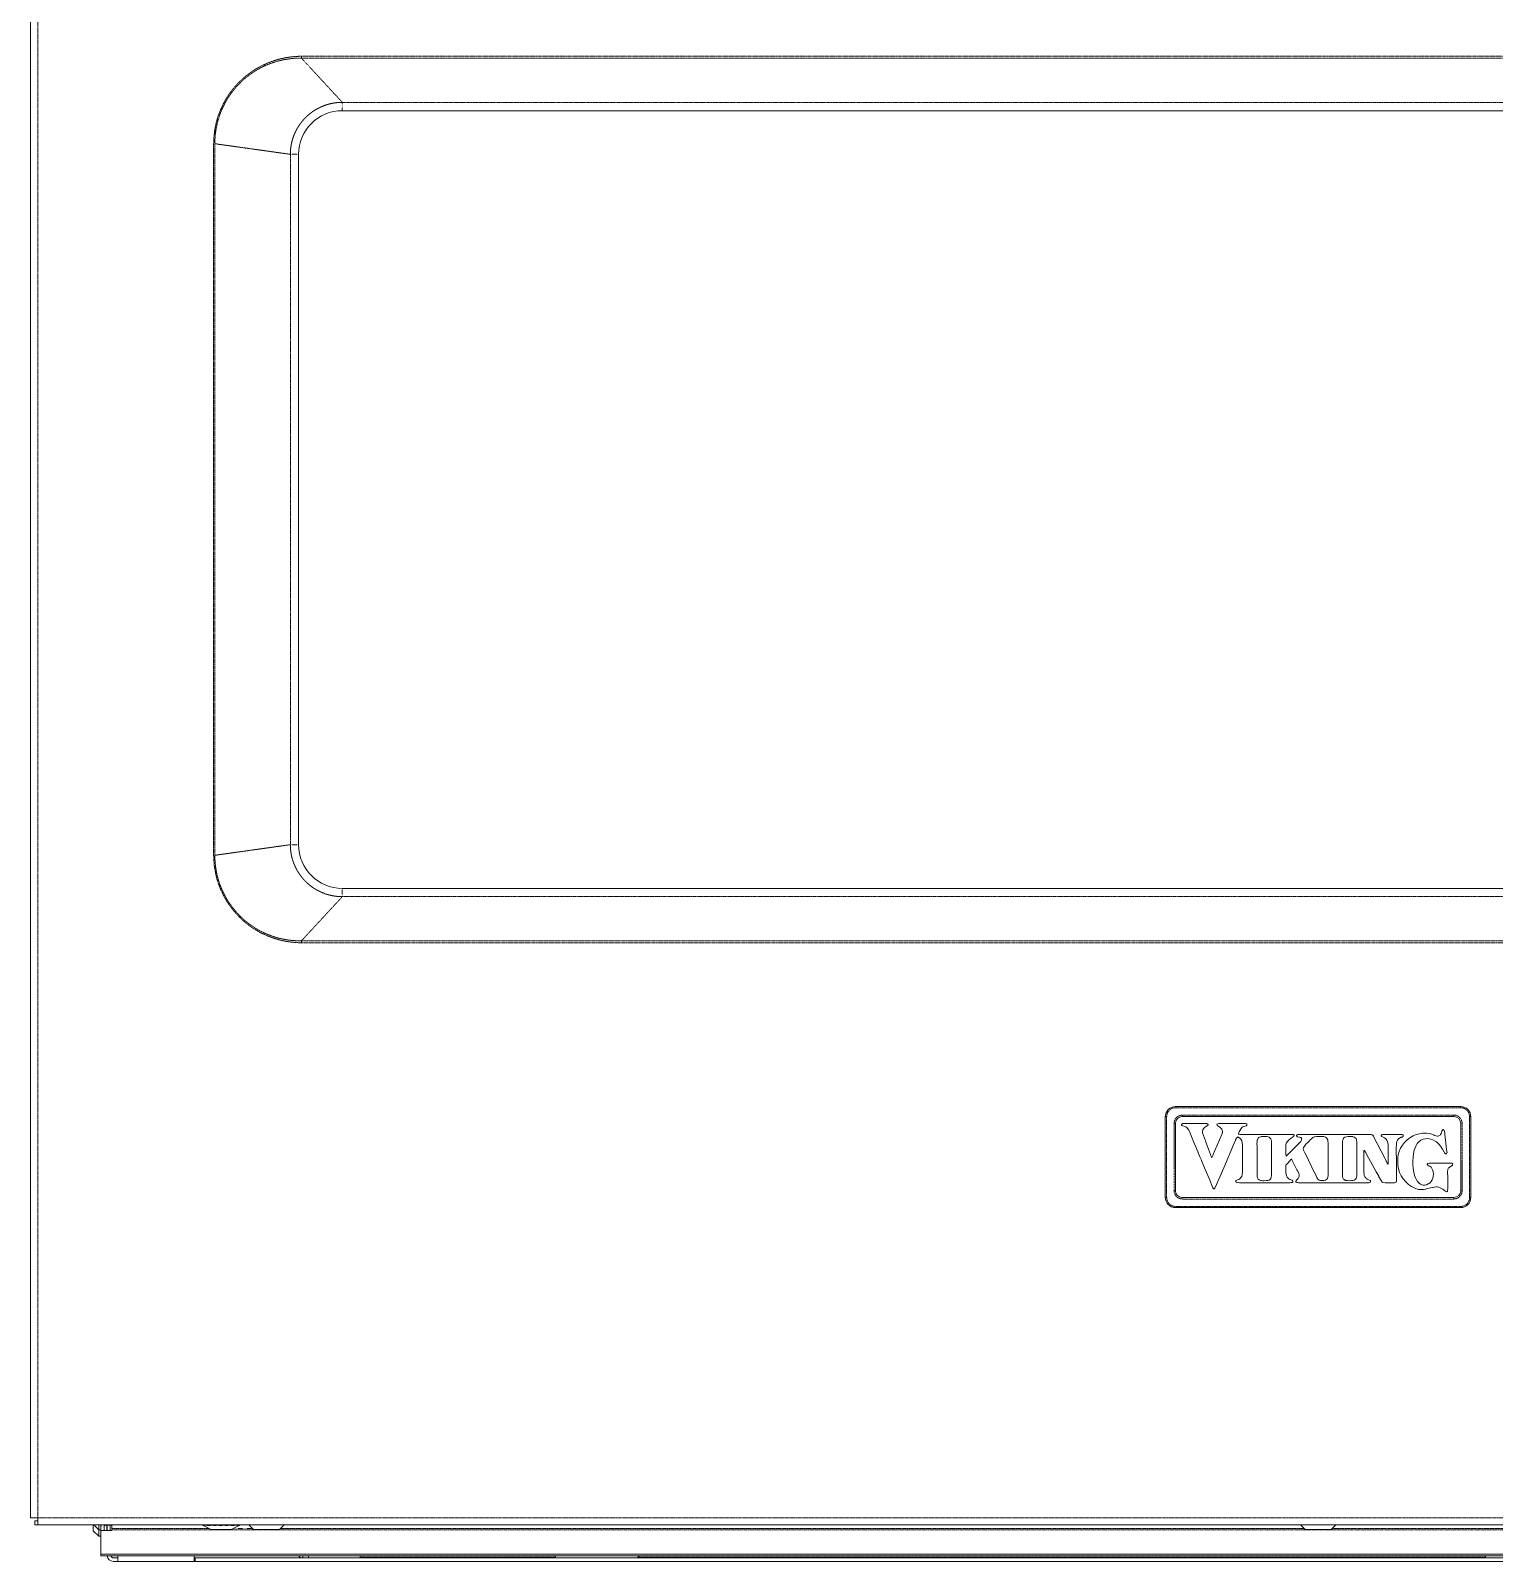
# Model space of a CAD drawing. Header units: millimetres. Extents: x 60499 to 556746, y 248297 to 497145.
# Drawn here: x 414498 to 428582, y 422627 to 437358 of the extents above; entities that cross this region are included whole.
import ezdxf

# ---------------------------------------------------------------- set-up
doc = ezdxf.new("R2010")
doc.units = ezdxf.units.MM
doc.linetypes.add('PHANTOM', pattern=[20, 10, -2, 2, -2, 2, -2])

msp = doc.modelspace()

# ---------------------------------------------------------------- linework, layer by layer
at = {"color": 7, "lineweight": 13, "ltscale": 0.03937}
for p, q in [((414498, 423046), (414498, 439591)), ((417497, 436588), (436275, 436588)), ((417077, 429524), (417077, 436168)), ((436275, 429104), (417497, 429104)), ((425514, 427004), (428258, 427004)), ((425416, 426130), (425416, 426906)), ((428193, 426907), (425579, 426907)), ((428356, 426906), (428356, 426130)), ((425579, 426129), (428193, 426129)), ((428258, 426032), (425514, 426032)), ((439205, 422977), (414567, 422977)), ((438412, 422697), (415174, 422697)), ((438412, 422680), (415174, 422680)), ((416081, 422660), (437643, 422660)), ((416072, 422627), (415337, 422627)), ((416081, 422627), (437643, 422627))]:
    msp.add_line(p, q, dxfattribs=at)
at = {"color": 7, "linetype": 'PHANTOM', "lineweight": 13, "ltscale": 0.03937}
for p, q in [((414567, 423046), (414567, 439591)), ((417104, 437111), (436668, 437111)), ((417104, 437093), (436668, 437093)), ((417497, 436668), (436275, 436668)), ((417497, 436668), (436275, 436668)), ((416259, 429422), (416259, 436270)), ((416270, 429422), (416270, 436270)), ((416997, 436168), (416270, 436270)), ((416997, 429524), (416997, 436168)), ((416997, 429524), (416997, 436168)), ((416997, 429524), (416270, 429422)), ((436275, 429024), (417497, 429024)), ((436275, 429024), (417497, 429024)), ((436668, 428599), (417104, 428599)), ((436668, 428581), (417104, 428581)), ((425514, 426993), (428258, 426993)), ((428193, 426922), (425579, 426922)), ((425429, 426128), (425429, 426908)), ((428343, 426908), (428343, 426128)), ((428258, 426043), (425514, 426043)), ((425579, 426114), (428193, 426114)), ((439205, 423046), (414567, 423046)), ((416217, 422943), (415279, 422943)), ((438307, 422932), (415279, 422932)), ((426751, 422943), (416902, 422943)), ((436872, 422943), (427023, 422943)), ((417668, 422669), (419548, 422669)), ((420343, 422669), (428498, 422669))]:
    msp.add_line(p, q, dxfattribs=at)
at = {"color": 7, "linetype": 'PHANTOM', "lineweight": 13, "ltscale": 0.000532736}
for p, q in [((417104, 437093), (417104, 437111)), ((417104, 428599), (417104, 428581))]:
    msp.add_line(p, q, dxfattribs=at)
at = {"color": 7, "linetype": 'PHANTOM', "lineweight": 13, "ltscale": 0.017224}
for p, q in [((417497, 436668), (417104, 437093)), ((417497, 429024), (417104, 428599))]:
    msp.add_line(p, q, dxfattribs=at)
at = {"color": 7, "linetype": 'PHANTOM', "lineweight": 13, "ltscale": 0.002375}
for p, q in [((417497, 436588), (417497, 436668)), ((417077, 436168), (416997, 436168)), ((417077, 429524), (416997, 429524)), ((417497, 429104), (417497, 429024))]:
    msp.add_line(p, q, dxfattribs=at)
at = {"color": 7, "linetype": 'PHANTOM', "lineweight": 13, "ltscale": 5.61692e-06}
msp.add_line((417497, 436668), (417497, 436668), dxfattribs=at)
at = {"color": 7, "linetype": 'PHANTOM', "lineweight": 13, "ltscale": 3.39418e-06}
for p, q in [((416997, 436168), (416997, 436168)), ((416997, 429524), (416997, 429524))]:
    msp.add_line(p, q, dxfattribs=at)
at = {"color": 7, "linetype": 'PHANTOM', "lineweight": 13, "ltscale": 5.6019e-06}
msp.add_line((417497, 429024), (417497, 429024), dxfattribs=at)
at = {"color": 7, "linetype": 'PHANTOM', "lineweight": 13, "ltscale": 0.000342031}
for p, q in [((425514, 427004), (425514, 426993)), ((428258, 427004), (428258, 426993))]:
    msp.add_line(p, q, dxfattribs=at)
at = {"color": 7, "linetype": 'PHANTOM', "lineweight": 13, "ltscale": 0.000428823}
for p, q in [((425579, 426907), (425579, 426922)), ((428193, 426907), (428193, 426922))]:
    msp.add_line(p, q, dxfattribs=at)
at = {"color": 7, "linetype": 'PHANTOM', "lineweight": 13, "ltscale": 0.019357}
for p, q in [((425500, 426843), (425500, 426193)), ((428272, 426193), (428272, 426843))]:
    msp.add_line(p, q, dxfattribs=at)
at = {"color": 7, "lineweight": 13, "ltscale": 0.019292}
for p, q in [((425513, 426842), (425513, 426194)), ((428259, 426194), (428259, 426842))]:
    msp.add_line(p, q, dxfattribs=at)
at = {"color": 7, "lineweight": 13, "ltscale": 0.005341}
msp.add_line((425790, 426842), (425611, 426842), dxfattribs=at)
at = {"color": 7, "lineweight": 13, "ltscale": 5.24012e-05}
msp.add_line((425933, 426841), (425931, 426841), dxfattribs=at)
at = {"color": 7, "lineweight": 13, "ltscale": 0.004971}
msp.add_line((426142, 426842), (425975, 426842), dxfattribs=at)
at = {"color": 7, "lineweight": 13, "ltscale": 3.6823e-05}
msp.add_line((426185, 426841), (426183, 426841), dxfattribs=at)
at = {"color": 7, "lineweight": 13, "ltscale": 1.65802e-05}
msp.add_line((426201, 426833), (426201, 426833), dxfattribs=at)
at = {"color": 7, "lineweight": 13, "ltscale": 2.27138e-05}
msp.add_line((426093, 426682), (426093, 426683), dxfattribs=at)
at = {"color": 7, "lineweight": 13, "ltscale": 4.6771e-05}
msp.add_line((426120, 426744), (426120, 426746), dxfattribs=at)
at = {"color": 7, "lineweight": 13, "ltscale": 0.01452}
msp.add_line((426642, 426736), (426154, 426736), dxfattribs=at)
at = {"color": 7, "lineweight": 13, "ltscale": 0.008055}
msp.add_line((426160, 426639), (426160, 426368), dxfattribs=at)
at = {"color": 7, "lineweight": 13, "ltscale": 0.00151}
msp.add_line((426343, 426715), (426394, 426715), dxfattribs=at)
at = {"color": 7, "lineweight": 13, "ltscale": 1.31579e-05}
msp.add_line((426580, 426652), (426580, 426652), dxfattribs=at)
at = {"color": 7, "lineweight": 13, "ltscale": 1.36164e-05}
msp.add_line((426649, 426716), (426649, 426716), dxfattribs=at)
at = {"color": 7, "lineweight": 13, "ltscale": 0.018014}
msp.add_line((427327, 426736), (426722, 426736), dxfattribs=at)
at = {"color": 7, "lineweight": 13, "ltscale": 0.000793104}
msp.add_line((426808, 426679), (426826, 426698), dxfattribs=at)
at = {"color": 7, "lineweight": 13, "ltscale": 7.63563e-05}
msp.add_line((426924, 426715), (426927, 426715), dxfattribs=at)
at = {"color": 7, "lineweight": 13, "ltscale": 2.85727e-05}
msp.add_line((426957, 426710), (426958, 426710), dxfattribs=at)
at = {"color": 7, "lineweight": 13, "ltscale": 2.91808e-05}
msp.add_line((426979, 426684), (426980, 426684), dxfattribs=at)
at = {"color": 7, "lineweight": 13, "ltscale": 4.42555e-05}
msp.add_line((427158, 426714), (427159, 426714), dxfattribs=at)
at = {"color": 7, "lineweight": 13, "ltscale": 9.07489e-05}
msp.add_line((427395, 426736), (427392, 426736), dxfattribs=at)
at = {"color": 7, "lineweight": 13, "ltscale": 5.29348e-05}
msp.add_line((427420, 426717), (427419, 426719), dxfattribs=at)
at = {"color": 7, "lineweight": 13, "ltscale": 0.007044}
msp.add_line((427527, 426506), (427420, 426717), dxfattribs=at)
at = {"color": 7, "lineweight": 13, "ltscale": 0.00434}
msp.add_line((427662, 426736), (427516, 426736), dxfattribs=at)
at = {"color": 7, "lineweight": 13, "ltscale": 1.97605e-05}
msp.add_line((427528, 426701), (427529, 426701), dxfattribs=at)
at = {"color": 7, "lineweight": 13, "ltscale": 0.005628}
msp.add_line((427560, 426639), (427560, 426450), dxfattribs=at)
at = {"color": 7, "lineweight": 13, "ltscale": 1.65249e-05}
msp.add_line((427982, 426737), (427982, 426738), dxfattribs=at)
at = {"color": 7, "lineweight": 13, "ltscale": 3.1413e-05}
msp.add_line((425851, 426541), (425850, 426542), dxfattribs=at)
at = {"color": 7, "lineweight": 13, "ltscale": 4.5544e-05}
msp.add_line((425876, 426541), (425876, 426540), dxfattribs=at)
at = {"color": 7, "lineweight": 13, "ltscale": 0.000179639}
msp.add_line((426299, 426624), (426299, 426618), dxfattribs=at)
at = {"color": 7, "lineweight": 13, "ltscale": 1.63254e-05}
msp.add_line((426576, 426589), (426576, 426589), dxfattribs=at)
at = {"color": 7, "lineweight": 13, "ltscale": 0.000926042}
msp.add_line((426576, 426558), (426576, 426589), dxfattribs=at)
at = {"color": 7, "lineweight": 13, "ltscale": 2.78029e-05}
msp.add_line((426576, 426557), (426576, 426558), dxfattribs=at)
at = {"color": 7, "lineweight": 13, "ltscale": 5.53592e-05}
msp.add_line((427121, 426603), (427121, 426605), dxfattribs=at)
at = {"color": 7, "lineweight": 13, "ltscale": 0.006367}
msp.add_line((427325, 426368), (427325, 426582), dxfattribs=at)
at = {"color": 7, "lineweight": 13, "ltscale": 0.000542332}
msp.add_line((427344, 426561), (427353, 426545), dxfattribs=at)
at = {"color": 7, "lineweight": 13, "ltscale": 0.000460249}
msp.add_line((427534, 426493), (427527, 426506), dxfattribs=at)
at = {"color": 7, "lineweight": 13, "ltscale": 0.000457836}
msp.add_line((427540, 426479), (427534, 426493), dxfattribs=at)
at = {"color": 7, "lineweight": 13, "ltscale": 9.13875e-05}
msp.add_line((427638, 426607), (427638, 426610), dxfattribs=at)
at = {"color": 7, "lineweight": 13, "ltscale": 0.004285}
msp.add_line((427639, 426463), (427638, 426607), dxfattribs=at)
at = {"color": 7, "lineweight": 13, "ltscale": 1.71365e-05}
msp.add_line((427800, 426514), (427800, 426515), dxfattribs=at)
at = {"color": 7, "lineweight": 13, "ltscale": 0.000211377}
msp.add_line((426299, 426394), (426299, 426387), dxfattribs=at)
at = {"color": 7, "lineweight": 13, "ltscale": 0.00069877}
msp.add_line((426437, 426412), (426437, 426435), dxfattribs=at)
at = {"color": 7, "lineweight": 13, "ltscale": 0.001124}
msp.add_line((426576, 426368), (426576, 426406), dxfattribs=at)
at = {"color": 7, "lineweight": 13, "ltscale": 2.79545e-05}
msp.add_line((426682, 426396), (426683, 426395), dxfattribs=at)
at = {"color": 7, "lineweight": 13, "ltscale": 2.59806e-05}
msp.add_line((426704, 426343), (426704, 426342), dxfattribs=at)
at = {"color": 7, "lineweight": 13, "ltscale": 2.55023e-05}
msp.add_line((427259, 426403), (427259, 426403), dxfattribs=at)
at = {"color": 7, "lineweight": 13, "ltscale": 6.24365e-05}
msp.add_line((427259, 426338), (427259, 426336), dxfattribs=at)
at = {"color": 7, "lineweight": 13, "ltscale": 0.00019851}
msp.add_line((427469, 426334), (427472, 426328), dxfattribs=at)
at = {"color": 7, "lineweight": 13, "ltscale": 0.004378}
msp.add_line((427639, 426316), (427639, 426463), dxfattribs=at)
at = {"color": 7, "lineweight": 13, "ltscale": 0.006506}
msp.add_line((428170, 426459), (427951, 426459), dxfattribs=at)
at = {"color": 7, "lineweight": 13, "ltscale": 5.95783e-05}
msp.add_line((428142, 426413), (428144, 426414), dxfattribs=at)
at = {"color": 7, "lineweight": 13, "ltscale": 2.74364e-05}
msp.add_line((428171, 426433), (428172, 426434), dxfattribs=at)
at = {"color": 7, "lineweight": 13, "ltscale": 1.01125e-05}
msp.add_line((425872, 426223), (425872, 426223), dxfattribs=at)
at = {"color": 7, "lineweight": 13, "ltscale": 3.29243e-05}
msp.add_line((425895, 426224), (425896, 426225), dxfattribs=at)
at = {"color": 7, "lineweight": 13, "ltscale": 1.43067e-05}
msp.add_line((426095, 426280), (426095, 426280), dxfattribs=at)
at = {"color": 7, "lineweight": 13, "ltscale": 1.38497e-05}
msp.add_line((426122, 426302), (426121, 426302), dxfattribs=at)
at = {"color": 7, "lineweight": 13, "ltscale": 0.00942}
msp.add_line((426132, 426271), (426448, 426271), dxfattribs=at)
at = {"color": 7, "lineweight": 13, "ltscale": 4.62414e-05}
msp.add_line((426389, 426291), (426390, 426291), dxfattribs=at)
at = {"color": 7, "lineweight": 13, "ltscale": 9.08017e-05}
msp.add_line((426433, 426318), (426434, 426321), dxfattribs=at)
at = {"color": 7, "lineweight": 13, "ltscale": 0.000251621}
msp.add_line((426699, 426271), (426708, 426271), dxfattribs=at)
at = {"color": 7, "lineweight": 13, "ltscale": 8.23677e-05}
msp.add_line((427154, 426293), (427151, 426294), dxfattribs=at)
at = {"color": 7, "lineweight": 13, "ltscale": 3.1711e-05}
msp.add_line((427221, 426292), (427220, 426292), dxfattribs=at)
at = {"color": 7, "lineweight": 13, "ltscale": 0.001209}
msp.add_line((427299, 426271), (427340, 426271), dxfattribs=at)
at = {"color": 7, "lineweight": 13, "ltscale": 2.28129e-05}
msp.add_line((427365, 426301), (427365, 426302), dxfattribs=at)
at = {"color": 7, "lineweight": 13, "ltscale": 0.001235}
msp.add_line((427472, 426328), (427492, 426292), dxfattribs=at)
at = {"color": 7, "lineweight": 13, "ltscale": 0.002181}
msp.add_line((427531, 426271), (427604, 426271), dxfattribs=at)
at = {"color": 7, "lineweight": 13, "ltscale": 0.00029695}
msp.add_line((427604, 426271), (427614, 426270), dxfattribs=at)
at = {"color": 7, "lineweight": 13, "ltscale": 0.000112462}
msp.add_line((427639, 426312), (427639, 426316), dxfattribs=at)
at = {"color": 7, "lineweight": 13, "ltscale": 3.31889e-05}
msp.add_line((427842, 426285), (427841, 426286), dxfattribs=at)
at = {"color": 7, "lineweight": 13, "ltscale": 0.000144638}
msp.add_line((427948, 426261), (427944, 426259), dxfattribs=at)
at = {"color": 7, "lineweight": 13, "ltscale": 0.000190132}
msp.add_line((428106, 426193), (428111, 426189), dxfattribs=at)
at = {"color": 7, "linetype": 'PHANTOM', "lineweight": 13, "ltscale": 0.000341956}
for p, q in [((425514, 426032), (425514, 426043)), ((428258, 426032), (428258, 426043))]:
    msp.add_line(p, q, dxfattribs=at)
at = {"color": 7, "linetype": 'PHANTOM', "lineweight": 13, "ltscale": 0.000428868}
for p, q in [((425579, 426129), (425579, 426114)), ((428193, 426129), (428193, 426114))]:
    msp.add_line(p, q, dxfattribs=at)
at = {"color": 7, "lineweight": 13, "ltscale": 0.00205}
for q in [(414498, 423046), (414567, 422977)]:
    msp.add_line((414567, 423046), q, dxfattribs=at)
at = {"color": 7, "lineweight": 13, "ltscale": 0.0012}
msp.add_line((414538, 422977), (414538, 423018), dxfattribs=at)
at = {"color": 7, "lineweight": 13, "ltscale": 0.000849987}
for p, q in [((414567, 423018), (414538, 423018)), ((414567, 422977), (414538, 422977))]:
    msp.add_line(p, q, dxfattribs=at)
at = {"color": 7, "lineweight": 13, "ltscale": 0.001671}
msp.add_line((415100, 422921), (415100, 422977), dxfattribs=at)
at = {"color": 7, "lineweight": 13, "ltscale": 0.001939}
msp.add_line((415107, 422977), (415153, 422931), dxfattribs=at)
at = {"color": 7, "lineweight": 13, "ltscale": 0.001371}
msp.add_line((415153, 422931), (415153, 422977), dxfattribs=at)
at = {"color": 7, "lineweight": 13, "ltscale": 0.002934}
msp.add_line((415172, 422879), (415172, 422977), dxfattribs=at)
at = {"color": 7, "lineweight": 13, "ltscale": 0.000602902}
msp.add_line((415174, 422957), (415174, 422977), dxfattribs=at)
at = {"color": 7, "lineweight": 13, "ltscale": 0.000975782}
for p, q in [((415174, 422957), (415174, 422924)), ((415204, 422957), (415204, 422924))]:
    msp.add_line(p, q, dxfattribs=at)
at = {"color": 7, "lineweight": 13, "ltscale": 0.001478}
msp.add_line((415229, 422976), (415279, 422976), dxfattribs=at)
at = {"color": 7, "lineweight": 13, "ltscale": 0.00155}
for p, q in [((415231, 422976), (415231, 422924)), ((415233, 422976), (415233, 422924)), ((415263, 422976), (415263, 422924))]:
    msp.add_line(p, q, dxfattribs=at)
at = {"color": 7, "lineweight": 13, "ltscale": 0.001022}
msp.add_line((415279, 422977), (415279, 422943), dxfattribs=at)
at = {"color": 7, "linetype": 'PHANTOM', "lineweight": 13, "ltscale": 0.010349}
msp.add_line((416506, 422972), (416158, 422972), dxfattribs=at)
at = {"color": 7, "lineweight": 13, "ltscale": 0.002582}
for p, q in [((416236, 422934), (416158, 422972)), ((416428, 422934), (416506, 422972))]:
    msp.add_line(p, q, dxfattribs=at)
at = {"color": 7, "lineweight": 13, "ltscale": 0.001874}
for p, q in [((416641, 422933), (416596, 422977)), ((416892, 422933), (416936, 422977)), ((426761, 422933), (426717, 422977)), ((427012, 422933), (427057, 422977))]:
    msp.add_line(p, q, dxfattribs=at)
at = {"color": 7, "lineweight": 13, "ltscale": 0.002227}
msp.add_line((415100, 422921), (415153, 422868), dxfattribs=at)
at = {"color": 7, "lineweight": 13, "ltscale": 0.001875}
msp.add_line((415153, 422868), (415153, 422931), dxfattribs=at)
at = {"color": 7, "lineweight": 13, "ltscale": 0.000549977}
for p, q in [((415153, 422931), (415172, 422931)), ((415153, 422868), (415172, 422868))]:
    msp.add_line(p, q, dxfattribs=at)
at = {"color": 7, "lineweight": 13, "ltscale": 5.63193e-05}
msp.add_line((415174, 422879), (415172, 422879), dxfattribs=at)
at = {"color": 7, "lineweight": 13, "ltscale": 0.000312595}
msp.add_line((415172, 422879), (415172, 422868), dxfattribs=at)
at = {"color": 7, "lineweight": 13, "ltscale": 0.003125}
msp.add_line((415174, 422924), (415279, 422924), dxfattribs=at)
at = {"color": 7, "lineweight": 13, "ltscale": 0.006752}
msp.add_line((415174, 422924), (415174, 422697), dxfattribs=at)
at = {"color": 7, "lineweight": 13, "ltscale": 0.000321906}
msp.add_line((415279, 422943), (415279, 422932), dxfattribs=at)
at = {"color": 7, "lineweight": 13, "ltscale": 0.00023513}
msp.add_line((415279, 422932), (415279, 422924), dxfattribs=at)
at = {"color": 7, "linetype": 'PHANTOM', "lineweight": 13, "ltscale": 0.005731}
msp.add_line((416236, 422934), (416428, 422934), dxfattribs=at)
at = {"color": 7, "lineweight": 13, "ltscale": 0.005507}
msp.add_line((416240, 422933), (416425, 422933), dxfattribs=at)
at = {"color": 7, "linetype": 'PHANTOM', "lineweight": 13, "ltscale": 0.005465}
msp.add_line((416630, 422943), (416447, 422943), dxfattribs=at)
at = {"color": 7, "lineweight": 13, "ltscale": 0.003738}
for p, q in [((416641, 422933), (416766, 422933)), ((416892, 422933), (416766, 422933)), ((426761, 422933), (426887, 422933)), ((427012, 422933), (426887, 422933))]:
    msp.add_line(p, q, dxfattribs=at)
at = {"color": 7, "lineweight": 13, "ltscale": 0.000514804}
msp.add_line((415174, 422697), (415174, 422680), dxfattribs=at)
at = {"color": 7, "lineweight": 13, "ltscale": 0.001246}
for p, q in [((415296, 422660), (415337, 422660)), ((415296, 422627), (415337, 422627))]:
    msp.add_line(p, q, dxfattribs=at)
at = {"color": 7, "lineweight": 13, "ltscale": 0.001588}
for p, q in [((415337, 422680), (415337, 422627)), ((416072, 422680), (416072, 422627))]:
    msp.add_line(p, q, dxfattribs=at)
at = {"color": 7, "lineweight": 13, "ltscale": 0.000249998}
for p, q in [((416072, 422660), (416081, 422660)), ((416072, 422627), (416081, 422627))]:
    msp.add_line(p, q, dxfattribs=at)
at = {"color": 7, "lineweight": 13, "ltscale": 0.000999991}
msp.add_line((416081, 422627), (416081, 422660), dxfattribs=at)
at = {"color": 7, "lineweight": 13, "ltscale": 0.000588274}
for p, q in [((417118, 422680), (417118, 422660)), ((417171, 422680), (417171, 422660)), ((417668, 422660), (417668, 422680)), ((419548, 422680), (419548, 422660)), ((428498, 422680), (428498, 422660))]:
    msp.add_line(p, q, dxfattribs=at)
at = {"color": 7, "linetype": 'PHANTOM', "lineweight": 13, "ltscale": 0.03937}
for points in [[(416259, 436270), (416260, 436299), (416263, 436346), (416271, 436410), (416284, 436473), (416302, 436535), (416325, 436595), (416352, 436653), (416383, 436709), (416419, 436763), (416459, 436814), (416502, 436861), (416549, 436905), (416600, 436945), (416653, 436982), (416709, 437014), (416767, 437042), (416827, 437065), (416889, 437084), (416952, 437098), (417016, 437107), (417074, 437111), (417104, 437111)], [(416270, 436270), (416272, 436324), (416277, 436378), (416286, 436431), (416298, 436484), (416316, 436542), (416338, 436600), (416365, 436655), (416396, 436709), (416431, 436760), (416469, 436808), (416511, 436853), (416556, 436895), (416604, 436933), (416655, 436968), (416708, 436999), (416763, 437026), (416821, 437048), (416879, 437066), (416932, 437078), (416985, 437087), (417038, 437092), (417071, 437093), (417104, 437093)], [(417104, 428581), (417075, 428581), (417017, 428585), (416953, 428594), (416890, 428608), (416828, 428627), (416768, 428650), (416709, 428678), (416654, 428710), (416600, 428746), (416550, 428787), (416503, 428831), (416460, 428878), (416420, 428929), (416384, 428982), (416354, 429035), (416328, 429090), (416306, 429146), (416288, 429204), (416275, 429263), (416265, 429323), (416260, 429383), (416259, 429422)], [(417104, 428599), (417050, 428600), (416996, 428604), (416943, 428612), (416883, 428625), (416824, 428643), (416767, 428665), (416712, 428691), (416658, 428722), (416607, 428756), (416559, 428794), (416514, 428836), (416472, 428881), (416433, 428929), (416398, 428980), (416367, 429033), (416340, 429088), (416317, 429146), (416301, 429197), (416288, 429249), (416279, 429302), (416273, 429356), (416271, 429389), (416270, 429422)], [(425416, 426906), (425416, 426906), (425416, 426906), (425417, 426907), (425417, 426907), (425420, 426907), (425429, 426908)], [(425513, 426842), (425513, 426842), (425513, 426842), (425513, 426842), (425513, 426842), (425510, 426843), (425500, 426843)], [(428356, 426906), (428356, 426906), (428356, 426906), (428356, 426907), (428355, 426907), (428352, 426907), (428343, 426908)], [(428259, 426194), (428259, 426194), (428259, 426194), (428259, 426194), (428259, 426194), (428262, 426193), (428272, 426193)], [(425416, 426130), (425416, 426130), (425416, 426129), (425417, 426129), (425417, 426129), (425420, 426129), (425429, 426128)], [(428356, 426130), (428356, 426130), (428356, 426129), (428356, 426129), (428355, 426129), (428352, 426129), (428343, 426128)]]:
    msp.add_lwpolyline(points, dxfattribs=at)
at = {"color": 7, "lineweight": 13, "ltscale": 0.03937}
for points in [[(425581, 426838), (425576, 426835), (425573, 426830), (425573, 426826), (425575, 426822), (425580, 426819), (425583, 426818)], [(425583, 426818), (425599, 426815), (425614, 426808), (425622, 426802), (425629, 426794), (425641, 426777), (425648, 426763), (425654, 426749)], [(425611, 426842), (425600, 426842), (425588, 426841)], [(425775, 426751), (425775, 426766), (425778, 426779), (425785, 426791), (425793, 426801), (425803, 426809), (425818, 426817)], [(425812, 426841), (425805, 426842), (425790, 426842)], [(425818, 426817), (425822, 426820), (425825, 426824), (425827, 426828), (425827, 426832), (425825, 426835), (425819, 426839)], [(425931, 426841), (425922, 426839), (425916, 426835), (425913, 426830), (425914, 426824), (425918, 426820), (425923, 426817)], [(425923, 426817), (425940, 426807), (425948, 426800), (425955, 426792), (425960, 426785), (425964, 426776), (425966, 426764), (425965, 426751)], [(425975, 426842), (425947, 426842), (425933, 426841)], [(426120, 426746), (426129, 426768), (426135, 426778), (426145, 426793), (426153, 426801), (426162, 426808), (426171, 426813), (426181, 426816), (426192, 426818)], [(426183, 426841), (426169, 426842), (426142, 426842)], [(426201, 426833), (426199, 426837), (426196, 426839), (426189, 426841), (426185, 426841)], [(426192, 426818), (426196, 426819), (426199, 426822), (426201, 426825), (426202, 426829), (426201, 426833)], [(428097, 426778), (428094, 426782), (428092, 426783), (428089, 426783), (428086, 426781), (428083, 426778), (428078, 426771), (428077, 426767)], [(425960, 426734), (425893, 426580), (425876, 426541)], [(425896, 426225), (425978, 426415), (426080, 426652), (426093, 426682)], [(426093, 426683), (426098, 426694), (426102, 426699), (426107, 426706), (426113, 426711)], [(426113, 426711), (426121, 426707), (426129, 426702), (426142, 426689), (426151, 426673), (426157, 426656), (426160, 426639)], [(426143, 426736), (426133, 426736), (426128, 426737), (426124, 426738), (426123, 426740)], [(426300, 426679), (426299, 426668), (426298, 426646), (426299, 426624)], [(426343, 426715), (426332, 426713), (426323, 426710), (426316, 426706), (426310, 426701), (426305, 426694), (426302, 426685), (426300, 426679)], [(426435, 426681), (426431, 426692), (426425, 426701), (426416, 426708), (426405, 426713), (426394, 426715)], [(426437, 426435), (426438, 426544), (426437, 426652)], [(426576, 426589), (426576, 426620), (426577, 426640), (426579, 426648), (426580, 426652)], [(426580, 426652), (426591, 426669), (426605, 426683), (426624, 426697)], [(426720, 426668), (426650, 426597), (426580, 426527)], [(426624, 426697), (426641, 426709), (426649, 426716)], [(426655, 426730), (426654, 426733), (426650, 426735), (426647, 426736), (426642, 426736)], [(426649, 426716), (426653, 426721), (426655, 426723), (426655, 426730)], [(426679, 426722), (426681, 426717), (426684, 426713), (426689, 426711), (426691, 426711)], [(426705, 426736), (426696, 426735), (426688, 426734)], [(426691, 426711), (426707, 426709), (426715, 426707), (426720, 426705), (426725, 426701), (426728, 426697), (426729, 426692), (426728, 426686), (426726, 426680), (426720, 426668)], [(426754, 426624), (426769, 426641), (426785, 426656), (426801, 426672)], [(426826, 426698), (426837, 426706), (426849, 426712), (426855, 426714)], [(426856, 426714), (426870, 426715), (426897, 426716), (426924, 426715)], [(426927, 426715), (426940, 426715), (426947, 426714), (426957, 426710)], [(426958, 426710), (426968, 426703), (426975, 426694), (426979, 426684)], [(426980, 426684), (426981, 426673), (426982, 426647)], [(426982, 426647), (426983, 426597), (426982, 426547)], [(427121, 426668), (427123, 426681), (427128, 426693), (427135, 426703), (427145, 426710), (427158, 426714)], [(427121, 426605), (427121, 426647), (427121, 426668)], [(427224, 426714), (427235, 426710), (427244, 426704), (427251, 426696), (427257, 426682), (427259, 426668), (427259, 426665)], [(427259, 426665), (427260, 426622), (427259, 426537), (427259, 426403)], [(427392, 426736), (427359, 426736), (427327, 426736)], [(427411, 426730), (427407, 426733), (427398, 426736), (427395, 426736)], [(427419, 426719), (427414, 426727), (427411, 426730)], [(427516, 426736), (427503, 426734), (427498, 426732), (427494, 426729), (427493, 426725), (427494, 426721), (427496, 426718)], [(427496, 426718), (427497, 426717), (427499, 426715), (427505, 426712), (427525, 426702), (427528, 426701)], [(427529, 426701), (427536, 426695), (427542, 426689), (427547, 426681), (427551, 426673), (427557, 426656), (427560, 426639)], [(427638, 426610), (427639, 426639), (427641, 426653), (427645, 426668), (427651, 426681)], [(427928, 426747), (427895, 426747), (427862, 426742), (427831, 426734), (427800, 426721), (427770, 426704), (427743, 426684), (427718, 426659), (427697, 426632), (427680, 426603), (427667, 426573), (427658, 426542), (427653, 426510), (427652, 426477)], [(427681, 426707), (427687, 426708), (427694, 426710), (427699, 426712), (427704, 426717), (427705, 426724)], [(427705, 426724), (427704, 426729), (427700, 426732), (427696, 426734), (427686, 426735)], [(427800, 426515), (427803, 426549), (427811, 426584), (427819, 426606), (427829, 426628), (427841, 426648), (427857, 426665), (427876, 426679), (427897, 426689), (427921, 426694)], [(427921, 426694), (427945, 426695), (427969, 426691), (427991, 426684), (428012, 426672), (428026, 426663), (428038, 426652), (428052, 426638), (428064, 426624), (428083, 426595), (428099, 426564)], [(427982, 426738), (427955, 426744), (427928, 426747)], [(428035, 426720), (428019, 426722), (428007, 426726), (427995, 426732), (427982, 426737)], [(428077, 426767), (428073, 426752), (428070, 426744), (428065, 426734), (428060, 426729), (428055, 426725), (428049, 426722), (428042, 426720), (428035, 426720)], [(428105, 426747), (428102, 426765), (428099, 426774)], [(425763, 426486), (425800, 426399), (425837, 426311), (425872, 426223)], [(425862, 426513), (425861, 426514), (425859, 426517), (425854, 426529), (425851, 426541)], [(425876, 426540), (425870, 426526), (425867, 426520), (425864, 426515), (425862, 426513)], [(426299, 426618), (426299, 426440), (426299, 426394)], [(426580, 426527), (426578, 426529), (426576, 426535), (426575, 426545), (426576, 426557)], [(426605, 426471), (426613, 426480), (426621, 426490), (426631, 426498)], [(426631, 426498), (426632, 426497), (426634, 426494), (426638, 426486), (426644, 426473)], [(426758, 426560), (426749, 426577), (426746, 426585), (426744, 426598), (426746, 426611), (426754, 426624)], [(426849, 426374), (426794, 426487), (426770, 426535), (426758, 426560)], [(427121, 426341), (427121, 426525), (427121, 426603)], [(427325, 426582), (427330, 426581), (427334, 426579), (427337, 426575), (427341, 426566)], [(427353, 426545), (427445, 426377), (427469, 426334)], [(427841, 426286), (427833, 426299), (427826, 426313), (427815, 426342), (427807, 426373), (427802, 426409), (427799, 426445), (427798, 426480), (427800, 426514)], [(428099, 426564), (428103, 426558), (428107, 426554), (428112, 426550), (428117, 426550), (428122, 426552), (428126, 426559)], [(426160, 426368), (426157, 426350), (426151, 426332), (426146, 426324), (426141, 426317), (426132, 426308), (426122, 426302)], [(426299, 426387), (426299, 426358), (426299, 426338)], [(426434, 426321), (426435, 426327), (426437, 426341)], [(426437, 426341), (426437, 426384), (426437, 426412)], [(426576, 426406), (426576, 426417), (426576, 426428), (426577, 426436), (426577, 426440), (426578, 426442), (426579, 426443)], [(426614, 426302), (426607, 426306), (426601, 426311), (426590, 426324), (426583, 426338), (426578, 426353), (426576, 426368)], [(426704, 426342), (426703, 426333), (426701, 426325), (426693, 426310), (426682, 426298), (426678, 426294)], [(426683, 426395), (426690, 426381), (426700, 426359), (426704, 426348), (426704, 426343)], [(426880, 426313), (426875, 426321), (426866, 426338), (426850, 426374)], [(426982, 426339), (426981, 426326), (426976, 426313), (426967, 426303), (426956, 426296), (426942, 426292)], [(426982, 426409), (426982, 426374), (426982, 426340)], [(427151, 426294), (427144, 426297), (427138, 426301), (427132, 426306), (427128, 426312), (427124, 426320), (427122, 426329), (427121, 426341)], [(427259, 426336), (427257, 426323), (427252, 426312), (427244, 426302), (427233, 426296), (427221, 426292)], [(427259, 426403), (427260, 426360), (427259, 426338)], [(427344, 426318), (427337, 426329), (427331, 426340), (427328, 426354), (427325, 426368)], [(427560, 426450), (427558, 426450), (427556, 426453), (427551, 426459), (427543, 426474), (427540, 426479)], [(427652, 426477), (427653, 426440), (427660, 426405), (427671, 426370), (427686, 426337), (427706, 426307), (427729, 426280), (427756, 426255), (427786, 426235), (427818, 426218), (427853, 426206)], [(427935, 426449), (427936, 426445), (427937, 426443), (427942, 426440), (427948, 426435)], [(427951, 426459), (427943, 426457), (427938, 426453)], [(427948, 426435), (427962, 426430), (427974, 426421), (427982, 426409), (427988, 426396), (427993, 426377), (427995, 426358)], [(427995, 426358), (427993, 426330), (427991, 426316), (427984, 426299), (427975, 426283), (427963, 426271), (427948, 426261)], [(428133, 426342), (428132, 426355), (428132, 426378), (428134, 426393), (428136, 426400), (428139, 426407), (428142, 426413)], [(428144, 426414), (428151, 426420), (428166, 426429), (428171, 426433)], [(428172, 426434), (428178, 426440), (428181, 426446), (428182, 426452), (428178, 426456), (428172, 426458), (428170, 426459)], [(425872, 426223), (425875, 426218), (425878, 426214), (425881, 426212), (425885, 426212), (425888, 426214), (425891, 426217), (425895, 426224)], [(426103, 426296), (426097, 426293), (426095, 426292), (426093, 426286), (426095, 426280)], [(426095, 426280), (426096, 426278), (426101, 426275), (426104, 426274), (426112, 426272), (426129, 426271), (426132, 426271)], [(426121, 426302), (426112, 426299), (426103, 426296)], [(426337, 426292), (426354, 426290), (426366, 426290), (426389, 426291)], [(426390, 426291), (426403, 426293), (426408, 426294), (426416, 426297), (426424, 426303), (426430, 426312), (426433, 426318)], [(426448, 426271), (426520, 426270), (426591, 426271)], [(426591, 426271), (426617, 426271), (426628, 426272)], [(426633, 426296), (426625, 426299), (426617, 426301)], [(426635, 426273), (426638, 426274), (426641, 426277), (426642, 426281)], [(426678, 426294), (426674, 426289), (426673, 426286), (426672, 426282), (426673, 426279), (426675, 426276), (426681, 426273)], [(426681, 426273), (426687, 426272), (426699, 426271)], [(426708, 426271), (426822, 426271), (427299, 426271)], [(426942, 426292), (426926, 426291), (426919, 426291), (426908, 426293), (426896, 426297), (426885, 426306), (426880, 426312)], [(427220, 426292), (427209, 426291), (427187, 426290), (427169, 426291), (427154, 426293)], [(427360, 426271), (427375, 426271), (427383, 426272)], [(427387, 426292), (427379, 426297), (427372, 426299), (427365, 426301)], [(427385, 426273), (427389, 426275), (427391, 426279), (427392, 426283), (427391, 426287), (427389, 426291)], [(427492, 426292), (427498, 426282), (427501, 426278)], [(427507, 426275), (427515, 426272), (427531, 426271)], [(427614, 426270), (427622, 426271), (427629, 426272), (427636, 426275), (427638, 426278)], [(427639, 426283), (427639, 426295), (427639, 426312)], [(427944, 426259), (427929, 426251), (427913, 426248), (427898, 426247), (427883, 426251), (427870, 426257), (427858, 426267), (427849, 426275), (427842, 426285)], [(427853, 426206), (427885, 426205), (427900, 426206), (427920, 426209)], [(427928, 426211), (427967, 426221), (427986, 426225)], [(428002, 426228), (428023, 426230), (428033, 426230), (428047, 426228), (428061, 426223), (428075, 426215)], [(428075, 426215), (428085, 426208), (428106, 426193)], [(428111, 426189), (428118, 426185), (428122, 426184)], [(428122, 426184), (428128, 426185), (428131, 426187), (428132, 426189), (428133, 426196)]]:
    msp.add_lwpolyline(points, dxfattribs=at)
at = {"color": 7, "linetype": 'PHANTOM', "lineweight": 13, "ltscale": 0.03937}
for centre, radius, start, end in [((417497, 436168), 500, 90.0056, 179.9992), ((417497, 436168), 500, 90.0191, 179.9934), ((417497, 429524), 500, 180.0021, 269.9921), ((417497, 429524), 500, 180.0066, 269.9808), ((425515, 426908), 85.1, 90.1086, 180.1084), ((425579, 426843), 78.5, 90.1093, 180.109), ((428193, 426843), 78.5, 359.891, 89.8907), ((428258, 426908), 85.1, 359.8916, 89.8914), ((425579, 426193), 78.5, 179.8906, 269.8903), ((428193, 426193), 78.5, 270.1097, 0.1094), ((425515, 426128), 85.1, 179.8911, 269.8909), ((428258, 426128), 85.1, 270.1091, 0.1089)]:
    msp.add_arc(centre, radius, start, end, dxfattribs=at)
at = {"color": 7, "lineweight": 13, "ltscale": 0.03937}
for centre, radius, start, end in [((417497, 436168), 420, 90.0099, 179.9959), ((417497, 429524), 420, 180.0018, 269.9927), ((425514, 426906), 98, 90, 180), ((428258, 426906), 98, 360, 90), ((425579, 426842), 65.3, 90, 180), ((425592, 426814), 26.7, 97.873, 114.5663), ((425805, 426804), 37.5, 67.2155, 78.6772), ((428048, 426754), 54.6, 21.5598, 25.9621), ((428193, 426842), 65.3, 0, 90), ((486662, 452013), 66032, 202.49466, 202.74171), ((384110, 411704), 44299, 19.5695, 19.8571), ((425916, 426755), 48.7, 334.6968, 355.5425), ((426083, 426717), 45.8, 29.0651, 35.9273), ((426145, 427044), 308, 269.7305, 271.7608), ((426363, 426664), 74.2, 1.2711, 13.0078), ((426018, 426654), 420, 359.7322, 1.6171), ((426686, 426724), 7.8, 134.7347, 195.2741), ((426695, 426715), 19.9, 108.0802, 132.9949), ((426711, 426301), 435, 88.6177, 90.782), ((426607, 426870), 277, 314.4519, 316.3756), ((427189, 426492), 224, 89.3895, 97.7012), ((427188, 426449), 267, 83.2971, 89.2593), ((427211, 426647), 67.6, 78.6196, 82.7609), ((427701, 426653), 57.4, 113.5946, 150.6276), ((427672, 426167), 569, 89.4418, 91.0734), ((427676, 426612), 124, 85.336, 89.1146), ((427687, 426686), 21.2, 108.2091, 114.6538), ((426838, 426595), 1276, 5.2516, 6.8201), ((429090, 426805), 986, 185.4006, 187.0448), ((417382, 425327), 10815, 6.5386, 7.2086), ((448789, 426451), 21807, 179.7497, 180.1107), ((427408, 426593), 72.1, 201.5536, 206.2713), ((426376, 426340), 76.6, 181.56, 187.7693), ((426147, 426885), 618, 314.3801, 317.8797), ((418992, 422663), 8548, 25.8933, 26.4704), ((427943, 426447), 8.11, 135.3271, 168.2901), ((398402, 426277), 29731, 359.8434, 0.1247), ((425579, 426194), 65.3, 180, 270), ((426348, 426352), 60.7, 253.5744, 258.6923), ((426628, 426334), 34.6, 245.2068, 251.1305), ((426627, 426307), 35.3, 271.6054, 283.5947), ((426624, 426277), 21, 45.7822, 66.8595), ((426631, 426284), 11.3, 344.7049, 46.4879), ((427335, 427435), 1164, 270.242, 271.2109), ((427389, 426352), 56.2, 217.1536, 244.6498), ((427381, 426285), 12.6, 278.9399, 291.3515), ((427374, 426278), 20, 39.6209, 46.2984), ((427515, 426294), 21.3, 228.7044, 247.4794), ((427622, 426284), 16.5, 340.9409, 357.9714), ((427870, 426437), 233, 282.4427, 284.4257), ((428051, 425893), 338, 98.3299, 101.0313), ((428193, 426194), 65.3, 270, 0), ((425514, 426130), 98, 180, 270), ((428258, 426130), 98, 270, 0), ((416162, 422980), 8.4, 198.5474, 243.435), ((416502, 422980), 8.4, 296.5651, 341.4526), ((416240, 422941), 8.4, 243.435, 270), ((416425, 422941), 8.4, 270, 296.565), ((415296, 422690), 63, 188.7963, 270), ((415296, 422690), 29.4, 199.1287, 270), ((420299, 422746), 88.7, 285.8198, 312.3287)]:
    msp.add_arc(centre, radius, start, end, dxfattribs=at)
at = {"color": 7, "linetype": 'PHANTOM', "lineweight": 13, "ltscale": 0.03937}
for centre, ratio, start_param, end_param in [((428272, 426842), 0.082875, 1.570796, 3.141593), ((425500, 426194), 0.08291, 4.712389, 6.283186)]:
    msp.add_ellipse(centre, major_axis=(13.1, 0), ratio=ratio, start_param=start_param, end_param=end_param, dxfattribs=at)
at = {"color": 7, "lineweight": 13, "ltscale": 0.03937}
for centre, major_axis, ratio, start_param, end_param in [((426513, 426497), (202, 192), 0.377027, 2.890675, 3.354919), ((415229, 422957), (55.3, 0), 0.766044, 2.643501, 3.141593), ((415229, 422957), (25.2, 0), 0.766044, 1.570796, 3.141593), ((417118, 422713), (0, 56.3), 0.866025, 2.201145, 2.794586)]:
    msp.add_ellipse(centre, major_axis=major_axis, ratio=ratio, start_param=start_param, end_param=end_param, dxfattribs=at)

doc.saveas('drawing.dxf')
